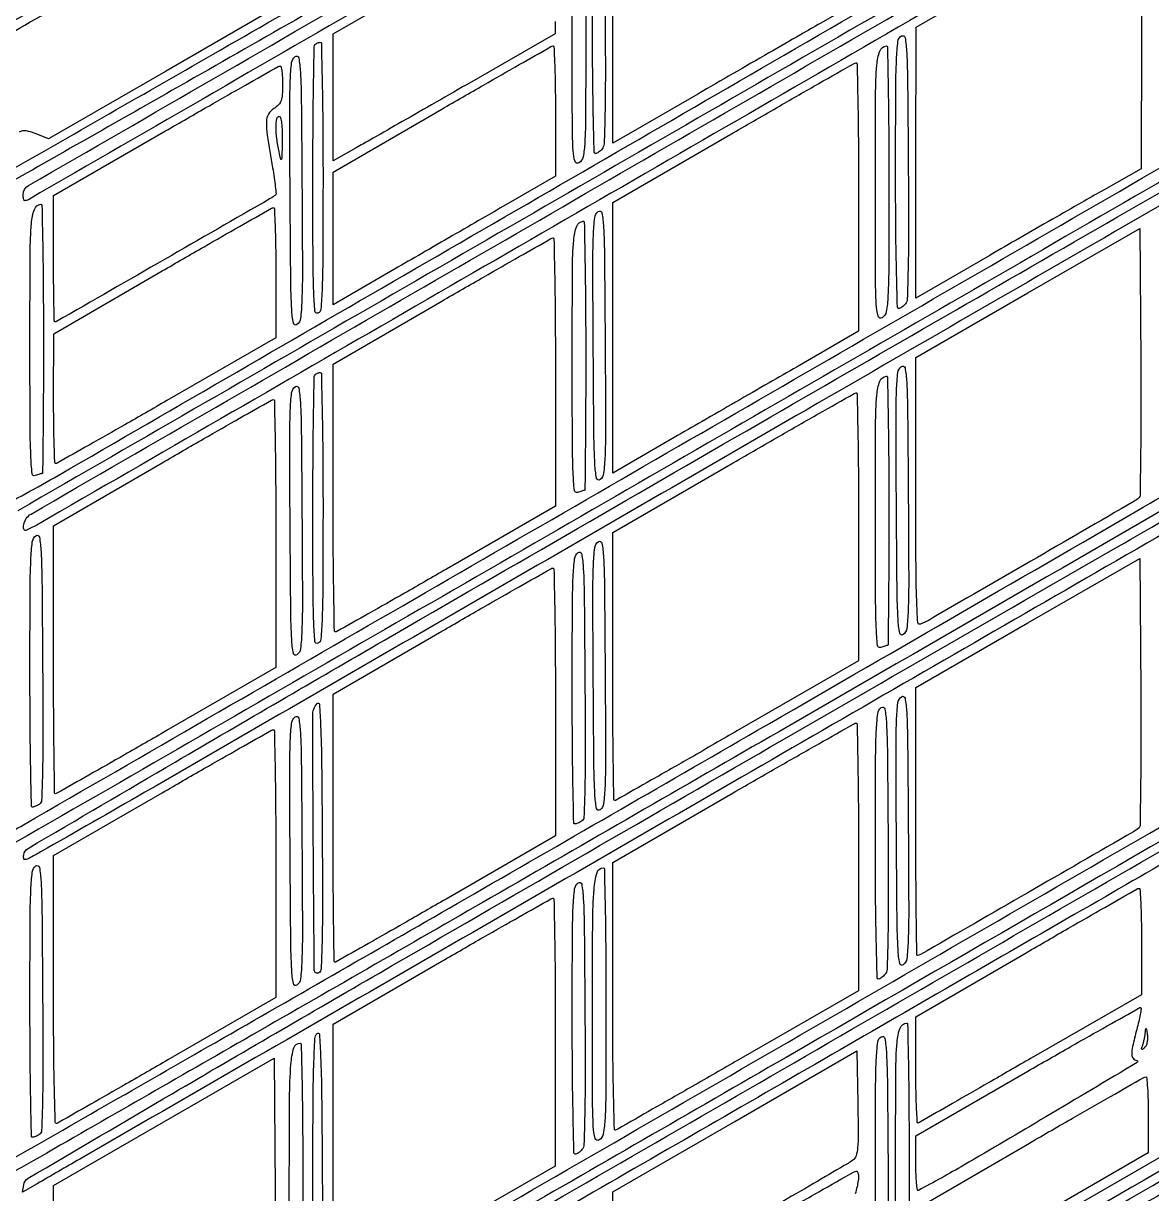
# Model space of a CAD drawing. Header units: millimetres. Extents: x -300689 to 10556, y -104928 to 107291.
# Drawn here: x -20640.57 to -20600.46, y 28104.81 to 28146.4 of the extents above; entities that cross this region are included whole.
import ezdxf

# ---------------------------------------------------------------- set-up
doc = ezdxf.new("R2010")
doc.units = ezdxf.units.MM
doc.layers.add('Слой1', color=7, linetype='Continuous')

msp = doc.modelspace()

# ---------------------------------------------------------------- linework, layer by layer
for points in [[(-20641.117, 28080.8086, 0.020593), (-20640.5576, 28081.0997, 0.00005), (-20632.7293, 28085.5928, 0.000326), (-20623.9081, 28090.6647, 0.000203), (-20613.5722, 28096.622, 0.000241), (-20594.3498, 28107.724, 0.005611), (-20588.9236, 28110.9432, 0.014645), (-20586.2123, 28112.704, 0.175448), (-20585.5005, 28113.7048, 0.040251), (-20585.409, 28114.1798, 0.024521), (-20585.3742, 28114.7505, 0.024626), (-20585.3952, 28115.3106, 0.048201), (-20585.4763, 28115.7491), (-20585.5839, 28116.1243), (-20583.9828, 28115.2094, -0.002778), (-20583.3687, 28114.854, -0.004501), (-20582.8509, 28114.5442, -0.000966), (-20582.4012, 28114.2683, -0.246265), (-20582.3782, 28114.2295, -0.282169), (-20582.4325, 28114.1294, -0.000002), (-20613.3603, 28096.2746, -0.000003), (-20644.2434, 28078.4459, -0.131641)], [(-20587.7542, 28175.7718, 0.000003), (-20607.9888, 28187.4736, 0.000096)], [(-20638.4823, 28147.8892, -0.001266), (-20641.5548, 28146.1271, -0.004672), (-20643.5088, 28145.0372, -0.001768), (-20644.9459, 28144.2597, -0.259879), (-20645.129, 28144.2627, 0.000291), (-20645.2752, 28144.3472), (-20650.6471, 28147.4477, 0.000002), (-20656.6119, 28150.8904, 0.000001), (-20663.6617, 28154.9592, -0.000248)], [(-20689.8745, 28164.198, -0.000006), (-20683.9242, 28160.766, -0.000031), (-20677.169, 28156.8691, -0.000019), (-20669.2829, 28152.3188, -0.000392), (-20659.5043, 28146.6657, -0.001527), (-20653.4663, 28143.1442, -0.000198), (-20648.9385, 28140.4824, -0.265741), (-20648.8415, 28140.3128, -0.023898), (-20648.8454, 28140.2323, -0.038107), (-20648.8571, 28140.1645, -0.044584), (-20648.8741, 28140.116, -0.294239), (-20648.8947, 28140.1028, -0.131394), (-20648.9355, 28140.1137, -0.000002), (-20655.0642, 28143.6439, -0.000172), (-20661.8146, 28147.5352, -0.000103), (-20669.8228, 28152.1575, 0.000222)], [(-20638.4022, 28200.4957, 0.000038), (-20664.8129, 28185.2223, 0.00002), (-20691.5301, 28169.7674, 0.057545)], [(-20641.6559, 28129.088, 0.015184), (-20639.3331, 28130.3393, 0.000062), (-20613.9332, 28145.0376, 0.000017), (-20587.7607, 28160.1886, 0.057807)], [(-20587.479, 28176.4944, 0.00006), (-20608.4934, 28188.6186, 0.00002), (-20629.8769, 28200.9513, 0.131525)], [(-20587.4386, 28159.8724, -0.000019), (-20614.101, 28144.4771, -0.000018), (-20640.7724, 28129.0791, -0.037469)], [(-20639.2337, 28199.1302, -0.000008), (-20646.5784, 28194.8909, -0.000025)], [(-20650.8381, 28147.1502, -0.000004), (-20645.423, 28144.0159, -0.063314)], [(-20608.3335, 28188.1395, -0.000029), (-20587.4622, 28176.0771, -0.036454)], [(-20690.9627, 28169.7627, -0.000044), (-20664.2631, 28185.1528, -0.000051), (-20637.6339, 28200.4955, -0.049234)], [(-20655.045, 28190.0048, -0.000017), (-20664.8295, 28184.3592, 0.00009)], [(-20690.1541, 28165.2161, 0.000032), (-20669.1298, 28153.0994, 0.000025), (-20647.999, 28140.9245, 0.038391), (-20647.2128, 28140.5486, 0.059118), (-20646.0825, 28140.2587, 0.03457), (-20644.6855, 28140.1693, 0.034553), (-20643.2877, 28140.2734, 0.058482), (-20642.1545, 28140.5752, 0.035846), (-20641.7213, 28140.7838, 0.00005), (-20633.8271, 28145.3087, 0.000426), (-20624.984, 28150.3889, 0.000263)], [(-20676.6236, 28162.4593, -0.000008), (-20681.9918, 28165.5767, -0.266785)], [(-20682.3988, 28165.3524, -0.000009), (-20676.9771, 28162.2371, -0.000339)], [(-20642.188, 28117.1251, 0.033948), (-20640.57, 28117.9185, 0.000061), (-20614.4214, 28133.0256, 0.000034), (-20587.9596, 28148.3204, 0.060489)], [(-20688.7136, 28129.2213, -0.00001), (-20682.8287, 28125.8246, -0.000031)], [(-20637.2989, 28154.8869, -0.000027), (-20631.9411, 28151.7557, -0.493951)], [(-20587.8835, 28147.8585, -0.0001), (-20614.1941, 28132.6656, -0.00011), (-20640.4408, 28117.5242, -0.054629), (-20642.196, 28116.7532, -0.05057)], [(-20641.0216, 28094.2317, 0.000069), (-20614.6214, 28109.4782, 0.000052), (-20588.0699, 28124.8206, 0.063882)], [(-20644.2219, 28144.2167, -0.000082), (-20637.9884, 28147.7981, -0.000048), (-20631.6914, 28151.4138, -0.11793)], [(-20614.289, 28156.0856, -0.000314), (-20627.043, 28148.7392, -0.001097), (-20635.2799, 28144.0256, -0.000398), (-20641.3867, 28140.5552, -0.049835), (-20642.193, 28140.1986, -0.02218), (-20642.7139, 28140.053, -0.030678), (-20643.1923, 28139.9725, -0.021372), (-20643.7918, 28139.9349, -0.005387), (-20644.7697, 28139.9259, -0.005102), (-20645.776, 28139.9378, -0.023623), (-20646.3563, 28139.9781, -0.034805), (-20646.8177, 28140.0649, -0.021612), (-20647.3445, 28140.2272, -0.043442), (-20648.0572, 28140.5531, -0.000339), (-20653.5506, 28143.6723, -0.001103), (-20660.357, 28147.5631, -0.000479), (-20669.3932, 28152.7665, 0.000142)], [(-20676.0263, 28121.8977, -0.00002), (-20668.1828, 28117.3687, 0.000384)], [(-20621.6604, 28146.4722), (-20621.6647, 28146.0309), (-20624.7975, 28144.2345, -0.000198), (-20626.0567, 28143.5131, -0.000234), (-20627.2494, 28142.8312, -0.000204), (-20628.2574, 28142.2561, -0.001465), (-20628.7452, 28141.9799), (-20629.5602, 28141.5216), (-20629.5581, 28143.7763), (-20629.556, 28146.0309), (-20625.7718, 28148.2077, -0.001418)], [(-20644.2507, 28070.0039, 0.000011), (-20635.0942, 28075.2642, 0.000299)], [(-20631.3566, 28147.1008), (-20635.5153, 28144.6999), (-20639.6741, 28142.299), (-20640.1188, 28142.4737, 0.021266), (-20640.3871, 28142.5661, 0.089227), (-20640.5559, 28142.585, 0.092001), (-20640.7181, 28142.5435, 0.023403)], [(-20665.0766, 28103.8631, -0.000012), (-20660.164, 28101.0288, 0.000767)], [(-20594.7247, 28132.1962, -0.000255), (-20613.6939, 28121.2406, -0.000178), (-20623.9456, 28115.3316, -0.000283), (-20632.7268, 28110.2809, -0.000056), (-20640.4705, 28105.8341, -0.013951), (-20641.1712, 28105.4574, -0.064606)], [(-20673.2789, 28108.5944, -0.000011), (-20669.5372, 28106.4362, -0.000016)], [(-20594.6106, 28120.5358, -0.000255), (-20613.4524, 28109.6539, -0.000054), (-20623.6143, 28103.7934, -0.000086), (-20632.3126, 28098.7802, -0.000017), (-20639.9855, 28094.3601, -0.004304)], [(-20641.6396, 28105.6552, 0.000071), (-20633.7544, 28110.1751, 0.000467), (-20624.8752, 28115.2774, 0.000291), (-20614.4704, 28121.2775, 0.00027), (-20600.7547, 28129.2073, 0.00131), (-20592.9872, 28133.731, 0.0005)], [(-20648.6555, 28105.6472, -0.000043), (-20654.7341, 28109.144, -0.00027)], [(-20592.4933, 28110.083, -0.001307), (-20600.2981, 28105.5401, -0.000271), (-20614.0512, 28097.5929, -0.000408)], [(-20648.6639, 28093.9203, -0.000041), (-20654.727, 28097.4091, -0.000269)], [(-20608.1015, 28101.5219), (-20601.0992, 28105.5631), (-20596.5064, 28108.2138, 0.000576)], [(-20613.6907, 28104.0779, -0.001264), (-20612.2885, 28104.8775, -0.000141), (-20611.035, 28105.5878, -0.116729), (-20610.9674, 28105.6074, -0.228382), (-20610.9331, 28105.5929, -0.081281), (-20610.904, 28105.5466, -0.060307), (-20610.8842, 28105.4772, -0.039445), (-20610.8776, 28105.3941, -0.045455), (-20610.8887, 28105.2721, -0.008865), (-20610.9325, 28105.0554, -0.009348), (-20610.993, 28104.8039, -0.008532)]]:
    msp.add_lwpolyline(points, format="xyb")
for points in [[(-20587.5428, 28170.7018, -0.057339), (-20587.7977, 28170.5127, -0.000003), (-20614.0584, 28155.3474, -0.000001), (-20640.394, 28140.1392, -0.131676), (-20640.5297, 28140.1028, -0.308124), (-20640.5485, 28140.1156, -0.038086), (-20640.5639, 28140.1655, -0.034381), (-20640.5746, 28140.2344, -0.021374), (-20640.5781, 28140.3162, -0.267867), (-20640.3928, 28140.6371, -0.000021), (-20614.0238, 28155.8705, -0.000019), (-20587.6365, 28171.1116, -0.499387), (-20587.4231, 28171.0208, -0.094572), (-20587.4191, 28170.9454, -0.056028), (-20587.4412, 28170.8578, -0.053318), (-20587.4843, 28170.772, -0.061522)], [(-20587.5428, 28158.9682, -0.054869), (-20587.7752, 28158.7975, -0.000003), (-20613.9682, 28143.6666, -0.000004), (-20640.1, 28128.5715, -0.03642), (-20640.4893, 28128.3829, -0.260716), (-20640.5271, 28128.3879, -0.15312), (-20640.5545, 28128.4259, -0.081653), (-20640.5658, 28128.497, -0.038429), (-20640.5582, 28128.5901, -0.225813), (-20640.3001, 28128.9653, -0.000027), (-20613.9946, 28144.1651, -0.000022), (-20587.6479, 28159.3853, -0.501297), (-20587.4231, 28159.2888, -0.092231), (-20587.4191, 28159.2119, -0.056439), (-20587.4412, 28159.1235, -0.05404), (-20587.4843, 28159.0377, -0.06364)], [(-20610.8776, 28149.5139), (-20610.8776, 28147.1886), (-20612.2249, 28146.4135, 0.000158), (-20612.9396, 28146.002, 0.000043), (-20614.0647, 28145.3537, 0.000044), (-20615.3396, 28144.6187, 0.000046), (-20616.5961, 28143.894), (-20619.6201, 28142.1496), (-20619.6154, 28144.5094), (-20619.6108, 28146.8692), (-20615.2741, 28149.354, -0.000275), (-20613.6092, 28150.3067, -0.000454), (-20612.2026, 28151.1089, -0.000017), (-20610.9304, 28151.8328, -0.127783), (-20610.9075, 28151.839, -0.412871), (-20610.8953, 28151.827, -0.000163), (-20610.8864, 28151.1561, -0.002013), (-20610.8798, 28150.4056, -0.001206)], [(-20619.9926, 28141.9431, -0.034522), (-20620.0524, 28141.8804, -0.035854), (-20620.1194, 28141.8275, -0.038353), (-20620.1838, 28141.7906, -0.111293), (-20620.2335, 28141.7794, -0.407218), (-20620.277, 28141.8219, -0.000495), (-20620.308, 28143.1724, -0.003474), (-20620.3312, 28144.7131, -0.002016), (-20620.3386, 28146.5639, -0.000881), (-20620.3335, 28149.4749, -0.009802), (-20620.3067, 28150.636, -0.018129), (-20620.2561, 28151.2751, -0.240809), (-20620.1291, 28151.4656, -0.520665), (-20620.0022, 28151.4044, -0.027221), (-20619.9455, 28150.8739, -0.010592), (-20619.9123, 28149.7986, -0.000777), (-20619.8882, 28146.8448, -0.001557), (-20619.8803, 28144.6083, -0.005424), (-20619.8955, 28143.1638, -0.003038), (-20619.9239, 28142.1239, -0.166324)], [(-20600.8211, 28146.0608), (-20600.8245, 28141.2405), (-20602.2283, 28140.4468, 0.001162), (-20602.9431, 28140.0406, 0.00039), (-20603.9849, 28139.4441, 0.000388), (-20605.1367, 28138.7822, 0.000444), (-20606.2369, 28138.1476), (-20608.8417, 28136.642), (-20608.8379, 28141.4562), (-20608.834, 28146.2704), (-20604.8558, 28148.5676, -0.000161), (-20603.3283, 28149.449, -0.000266), (-20602.0374, 28150.1924, -0.000011), (-20600.8709, 28150.8633, -0.063911), (-20600.8477, 28150.873, -0.492881), (-20600.8354, 28150.8637, -0.00004), (-20600.8276, 28149.4628, -0.000973), (-20600.822, 28147.9087, -0.000582)], [(-20620.5782, 28145.94, -0.000853), (-20620.5829, 28143.1517, -0.012466), (-20620.6108, 28142.1686, -0.033739), (-20620.6725, 28141.66, -0.209062), (-20620.8177, 28141.4479, -0.490762), (-20620.9587, 28141.5001, -0.061864), (-20621.0266, 28141.8722, -0.013555), (-20621.0532, 28142.7612, -0.000692), (-20621.0572, 28145.6467, -0.001653), (-20621.0479, 28148.4647, -0.01897), (-20620.9985, 28149.5724, -0.054105), (-20620.8927, 28150.1209, -0.329201), (-20620.674, 28150.2824, -0.407209), (-20620.6348, 28150.2441, -0.000479), (-20620.6063, 28149.0068, -0.003447), (-20620.585, 28147.6051, -0.002067)], [(-20587.4832, 28147.2817, -0.065364), (-20587.6141, 28147.1813, -0.000001), (-20612.7375, 28132.663, -0.000029), (-20636.255, 28119.0745, -0.002283), (-20639.96, 28116.9566, -0.003841), (-20640.3735, 28116.7269, -0.082709), (-20640.5048, 28116.6812, -0.417636), (-20640.5586, 28116.7198, -0.078356), (-20640.5588, 28116.8543, -0.224815), (-20640.4036, 28117.0822, -0.000246), (-20635.1775, 28120.1485, -0.0014), (-20627.7376, 28124.4808, -0.000258), (-20613.9914, 28132.4243, -0.000315), (-20601.6661, 28139.5279, -0.001101), (-20593.6987, 28144.0898, -0.000085), (-20587.527, 28147.6042, -0.501293), (-20587.4234, 28147.5589, -0.059959), (-20587.4151, 28147.484, -0.05073), (-20587.424, 28147.4048, -0.053032), (-20587.4476, 28147.3333, -0.090503)], [(-20629.9194, 28140.9539, -0.001046), (-20629.9251, 28138.2556, -0.008216), (-20629.9509, 28137.0019, -0.009307), (-20629.9928, 28136.2503, -0.290294), (-20630.0991, 28136.1074, -0.499448), (-20630.2058, 28136.1743, -0.01154), (-20630.2481, 28136.8631, -0.00859), (-20630.2734, 28138.0678, -0.000965), (-20630.2787, 28140.8051, -0.001568), (-20630.273, 28142.6384, -0.00255), (-20630.2553, 28144.1951, -0.00037), (-20630.2315, 28145.5748, -0.19425), (-20630.1989, 28145.6517, -0.053359), (-20630.161, 28145.6822, -0.038504), (-20630.1132, 28145.7081, -0.03911), (-20630.0633, 28145.7257, -0.065559), (-20630.0192, 28145.7315, -0.407609), (-20629.9784, 28145.6916, -0.000429), (-20629.9488, 28144.3281, -0.003264), (-20629.9266, 28142.7859, -0.001957)], [(-20621.656, 28143.2914), (-20621.656, 28140.971), (-20623.4225, 28139.9516, 0.000071), (-20624.2548, 28139.4712, 0.000035), (-20625.3121, 28138.8606, 0.000035), (-20626.4089, 28138.2269, 0.000051), (-20627.3745, 28137.6688), (-20629.5602, 28136.4054), (-20629.5586, 28138.7631), (-20629.5571, 28141.1207), (-20625.6964, 28143.3566, -0.00077), (-20624.2098, 28144.2145, -0.001248), (-20622.9434, 28144.9385, -0.000155), (-20621.8133, 28145.5804, -0.102709), (-20621.7458, 28145.6021, -0.432496), (-20621.7093, 28145.5708, -0.001493), (-20621.6824, 28144.9273, -0.006084), (-20621.6625, 28144.1805, -0.003628)], [(-20609.7998, 28140.8502, -0.000762), (-20609.8044, 28137.7821, -0.011421), (-20609.8321, 28136.7122, -0.029985), (-20609.8927, 28136.1577, -0.214166), (-20610.0393, 28135.939, -0.506648), (-20610.1826, 28135.9962, -0.0506), (-20610.2483, 28136.4248, -0.012132), (-20610.2748, 28137.4159, -0.00062), (-20610.2788, 28140.6307, -0.001082), (-20610.2718, 28143.8621, -0.018452), (-20610.228, 28144.9234, -0.067774), (-20610.1199, 28145.4223, -0.286772), (-20609.8896, 28145.6023, -0.439204), (-20609.8528, 28145.5699, -0.000354), (-20609.8261, 28144.2103, -0.002957), (-20609.8062, 28142.6753, -0.001768)], [(-20609.2142, 28136.4341, -0.034522), (-20609.274, 28136.3715, -0.035854), (-20609.341, 28136.3185, -0.038353), (-20609.4054, 28136.2817, -0.111293), (-20609.4551, 28136.2705, -0.407218), (-20609.4986, 28136.3129, -0.000495), (-20609.5296, 28137.6634, -0.003474), (-20609.5528, 28139.2041, -0.002016), (-20609.5602, 28141.0549, -0.000881), (-20609.5551, 28143.966, -0.009802), (-20609.5283, 28145.1271, -0.018129), (-20609.4777, 28145.7661, -0.240809), (-20609.3507, 28145.9567, -0.520665), (-20609.2238, 28145.8955, -0.027221), (-20609.1671, 28145.3649, -0.010592), (-20609.1339, 28144.2897, -0.000777), (-20609.1098, 28141.3359, -0.001557), (-20609.1019, 28139.0993, -0.005424), (-20609.1171, 28137.6549, -0.003038), (-20609.1455, 28136.6149, -0.166324)], [(-20630.846, 28135.6964, -0.553628), (-20630.9724, 28135.7467, -0.032141), (-20631.0314, 28136.2485, -0.010749), (-20631.0644, 28137.3113, -0.000745), (-20631.0887, 28140.3072, -0.000877), (-20631.1029, 28143.2215, -0.009901), (-20631.0836, 28144.3767, -0.019536), (-20631.0357, 28145.0098, -0.208796), (-20630.9091, 28145.2277, -0.553628), (-20630.7826, 28145.1774, -0.032141), (-20630.7237, 28144.6756, -0.010749), (-20630.6906, 28143.6128, -0.000745), (-20630.6663, 28140.617, -0.000877), (-20630.6522, 28137.7027, -0.009901), (-20630.6714, 28136.5475, -0.019536), (-20630.7194, 28135.9143, -0.208796)], [(-20631.3566, 28144.2373, -0.014789), (-20631.3676, 28143.8654, -0.071881), (-20631.4099, 28143.6593, -0.107173), (-20631.5003, 28143.5151, -0.054432), (-20631.6664, 28143.3783, 0.119785), (-20631.8588, 28143.1728, 0.123689), (-20631.9324, 28142.9043, 0.043826), (-20631.9015, 28142.4357, 0.003931), (-20631.712, 28141.2718, -0.00569), (-20631.6549, 28140.9136, -0.009018), (-20631.6151, 28140.6055, -0.003626), (-20631.588, 28140.3439, -0.25691), (-20631.6048, 28140.3051, -0.03469), (-20631.7927, 28140.1789, -0.000047), (-20635.5584, 28138.0125, -0.000013), (-20639.3923, 28135.8074, -0.131223), (-20639.4523, 28135.7914, -0.407565), (-20639.4719, 28135.8106, -0.000449), (-20639.4859, 28136.451, -0.003338), (-20639.4962, 28137.1759, -0.002001), (-20639.4994, 28138.0369), (-20639.4985, 28140.2824), (-20635.5173, 28142.5837, -0.000843), (-20633.9845, 28143.4663, -0.00137), (-20632.6793, 28144.2102, -0.000164), (-20631.5138, 28144.8697, -0.117786), (-20631.4464, 28144.8891, -0.368332), (-20631.4109, 28144.8616, -0.016962), (-20631.3829, 28144.6993, -0.021373), (-20631.363, 28144.4885, -0.012865)], [(-20610.8776, 28140.2367), (-20610.8776, 28135.4605), (-20613.0632, 28134.2024, 0.000149), (-20614.0582, 28133.6294, 0.000087), (-20615.2488, 28132.9428, 0.000087), (-20616.4395, 28132.2557, 0.000148), (-20617.4345, 28131.6809), (-20619.6201, 28130.4174), (-20619.6174, 28135.2301), (-20619.6147, 28140.0429), (-20615.336, 28142.5182, -0.000692), (-20613.6891, 28143.4679, -0.001125), (-20612.2877, 28144.2692, -0.000126), (-20611.0351, 28144.9813, -0.102452), (-20610.9674, 28145.0032, -0.440245), (-20610.9306, 28144.9709, -0.000352), (-20610.904, 28143.6071, -0.002948), (-20610.8841, 28142.0675, -0.001762)], [(-20631.3703, 28142.2285, -0.001561), (-20631.3805, 28141.6927, -0.065121), (-20631.398, 28141.5789, -0.767097), (-20631.4243, 28141.5794, -0.009498), (-20631.4832, 28141.8393, -0.020261), (-20631.5609, 28142.3106, -0.03211), (-20631.5849, 28142.719, -0.034537), (-20631.5623, 28143.0224, -0.372765), (-20631.4763, 28143.0968, -0.355647), (-20631.4275, 28143.057, -0.020639), (-20631.394, 28142.8532, -0.02269), (-20631.3729, 28142.5765, -0.011646)], [(-20639.8595, 28135.1926, -0.00098), (-20639.8631, 28133.3557, -0.001634), (-20639.8742, 28131.8094, -0.000108), (-20639.889, 28130.4226, -0.411029), (-20639.9096, 28130.4022, 0.065182), (-20639.9393, 28130.3983, 0.008575), (-20640.0006, 28130.3809, 0.009838), (-20640.0729, 28130.3574, 0.008099), (-20640.1491, 28130.3295, -0.494856), (-20640.2629, 28130.3997, -0.014751), (-20640.3079, 28131.0446, -0.009135), (-20640.3335, 28132.2172, -0.000892), (-20640.3386, 28135.0501, -0.001096), (-20640.3316, 28138.2487, -0.018629), (-20640.2877, 28139.3004, -0.068582), (-20640.1794, 28139.7945, -0.285696), (-20639.9493, 28139.9736, -0.439243), (-20639.9126, 28139.9411, -0.00035), (-20639.8859, 28138.5731, -0.002939), (-20639.866, 28137.0289, -0.001757)], [(-20631.5961, 28137.5468), (-20631.5961, 28135.2304), (-20635.473, 28132.996, -0.000785), (-20636.9648, 28132.1393, -0.001282), (-20638.2331, 28131.4179, -0.000133), (-20639.3684, 28130.7764, -0.129225), (-20639.4251, 28130.7615, -0.403983), (-20639.4556, 28130.791, -0.001042), (-20639.477, 28131.4387, -0.005094), (-20639.4924, 28132.1829, -0.003056), (-20639.4963, 28133.0669), (-20639.4923, 28135.3723), (-20635.634, 28137.608, -0.000767), (-20634.1483, 28138.4658, -0.001245), (-20632.8827, 28139.1898, -0.000154), (-20631.7534, 28139.8317, -0.102316), (-20631.6859, 28139.8535, -0.43301), (-20631.6494, 28139.8222, -0.001499), (-20631.6225, 28139.1799, -0.006096), (-20631.6025, 28138.4344, -0.003635)], [(-20620.5782, 28134.5938, -0.00098), (-20620.5818, 28132.7569, -0.001634), (-20620.5929, 28131.2106, -0.000108), (-20620.6077, 28129.8238, -0.411029), (-20620.6282, 28129.8034, 0.065182), (-20620.658, 28129.7995, 0.008575), (-20620.7193, 28129.7821, 0.009838), (-20620.7916, 28129.7586, 0.008099), (-20620.8678, 28129.7307, -0.494856), (-20620.9816, 28129.8009, -0.014751), (-20621.0265, 28130.4458, -0.009135), (-20621.0521, 28131.6184, -0.000892), (-20621.0572, 28134.4513, -0.001096), (-20621.0502, 28137.6499, -0.018629), (-20621.0064, 28138.7016, -0.068582), (-20620.898, 28139.1957, -0.285696), (-20620.668, 28139.3748, -0.439243), (-20620.6312, 28139.3423, -0.00035), (-20620.6045, 28137.9743, -0.002939), (-20620.5846, 28136.4301, -0.001757)], [(-20620.0676, 28130.1875, -0.553628), (-20620.194, 28130.2377, -0.032141), (-20620.253, 28130.7396, -0.010749), (-20620.286, 28131.8024, -0.000745), (-20620.3103, 28134.7982, -0.000877), (-20620.3245, 28137.7125, -0.009901), (-20620.3052, 28138.8677, -0.019536), (-20620.2573, 28139.5008, -0.208796), (-20620.1307, 28139.7188, -0.553628), (-20620.0042, 28139.6685, -0.032141), (-20619.9453, 28139.1666, -0.010749), (-20619.9122, 28138.1038, -0.000745), (-20619.8879, 28135.108, -0.000877), (-20619.8738, 28132.1937, -0.009901), (-20619.893, 28131.0385, -0.019536), (-20619.941, 28130.4054, -0.208796)], [(-20600.9062, 28129.5497, -0.06185), (-20601.0861, 28129.4133, -0.000088), (-20604.7502, 28127.2913, -0.000137), (-20608.3671, 28125.1988, -0.039472), (-20608.68, 28125.0495, -0.50675), (-20608.7731, 28125.1094, -0.006814), (-20608.8107, 28125.9011, -0.007464), (-20608.8349, 28127.1816, -0.001112), (-20608.8393, 28129.7607), (-20608.837, 28134.5339), (-20604.8573, 28136.825), (-20600.8776, 28139.116), (-20600.8463, 28134.3773, -0.001813), (-20600.8409, 28132.5541, -0.00294), (-20600.851, 28131.0045, -0.000483), (-20600.8693, 28129.6355, -0.198617)], [(-20621.656, 28134.0142), (-20621.656, 28129.2429), (-20625.5293, 28127.0082, -0.000824), (-20627.02, 28126.1514, -0.001343), (-20628.288, 28125.43, -0.000146), (-20629.4221, 28124.7891, -0.129224), (-20629.4814, 28124.7735, -0.409117), (-20629.5137, 28124.8052, -0.00027), (-20629.5368, 28126.1719, -0.002586), (-20629.5539, 28127.7086, -0.001551), (-20629.5592, 28129.534), (-20629.5583, 28134.2944), (-20625.697, 28136.5319, -0.0008), (-20624.2101, 28137.3903, -0.001297), (-20622.9435, 28138.1145, -0.000161), (-20621.8132, 28138.7564, -0.107273), (-20621.7458, 28138.7774, -0.434403), (-20621.709, 28138.7445, -0.000352), (-20621.6824, 28137.3815, -0.00295), (-20621.6625, 28135.8432, -0.001764)], [(-20587.4832, 28135.5479, -0.057816), (-20587.5664, 28135.4838, -0.000846), (-20588.0999, 28135.1648, -0.002305), (-20588.7218, 28134.7982, -0.001518), (-20589.4406, 28134.3819, 0.00035), (-20591.981, 28132.9183, 0.000002), (-20615.042, 28119.6107, 0.000001), (-20638.561, 28106.0385, 0.000602), (-20640.0797, 28105.1596), (-20640.5994, 28104.8581), (-20640.5588, 28105.1221, -0.225443), (-20640.3995, 28105.357, -0.000272), (-20635.2813, 28108.3612, -0.00144), (-20627.9143, 28112.6517, -0.000251), (-20613.9914, 28120.6972, -0.000305), (-20601.4395, 28127.9319, -0.001146), (-20593.5499, 28132.4488, -0.000098), (-20587.5312, 28135.8748, -0.503104), (-20587.4234, 28135.8273, -0.058171), (-20587.4151, 28135.7507, -0.050615), (-20587.424, 28135.6705, -0.053301), (-20587.4475, 28135.5988, -0.094025)], [(-20629.9194, 28129.2174, -0.001046), (-20629.9251, 28126.5191, -0.008216), (-20629.9509, 28125.2655, -0.009307), (-20629.9928, 28124.5138, -0.290294), (-20630.0991, 28124.3709, -0.499448), (-20630.2058, 28124.4378, -0.01154), (-20630.2481, 28125.1266, -0.00859), (-20630.2734, 28126.3313, -0.000965), (-20630.2787, 28129.0687, -0.001568), (-20630.273, 28130.9019, -0.00255), (-20630.2553, 28132.4586, -0.00037), (-20630.2315, 28133.8384, -0.19425), (-20630.1989, 28133.9152, -0.053359), (-20630.161, 28133.9458, -0.038504), (-20630.1132, 28133.9716, -0.03911), (-20630.0633, 28133.9892, -0.065559), (-20630.0192, 28133.995, -0.407609), (-20629.9784, 28133.9551, -0.000429), (-20629.9488, 28132.5916, -0.003264), (-20629.9266, 28131.0494, -0.001957)], [(-20609.2892, 28124.6785, -0.553628), (-20609.4156, 28124.7288, -0.032141), (-20609.4746, 28125.2306, -0.010749), (-20609.5076, 28126.2934, -0.000745), (-20609.5319, 28129.2893, -0.000877), (-20609.5461, 28132.2035, -0.009901), (-20609.5268, 28133.3587, -0.019536), (-20609.4789, 28133.9919, -0.208796), (-20609.3523, 28134.2098, -0.553628), (-20609.2258, 28134.1595, -0.032141), (-20609.1669, 28133.6577, -0.010749), (-20609.1338, 28132.5949, -0.000745), (-20609.1095, 28129.599, -0.000877), (-20609.0954, 28126.6847, -0.009901), (-20609.1146, 28125.5296, -0.019536), (-20609.1626, 28124.8964, -0.208796)], [(-20609.7998, 28129.0849, -0.00098), (-20609.8034, 28127.248, -0.001634), (-20609.8145, 28125.7016, -0.000108), (-20609.8293, 28124.3148, -0.411029), (-20609.8498, 28124.2945, 0.065182), (-20609.8796, 28124.2906, 0.008575), (-20609.9409, 28124.2731, 0.009838), (-20610.0132, 28124.2496, 0.008099), (-20610.0894, 28124.2218, -0.494856), (-20610.2032, 28124.292, -0.014751), (-20610.2481, 28124.9369, -0.009135), (-20610.2737, 28126.1095, -0.000892), (-20610.2788, 28128.9423, -0.001096), (-20610.2718, 28132.1409, -0.018629), (-20610.228, 28133.1926, -0.068582), (-20610.1196, 28133.6867, -0.285696), (-20609.8896, 28133.8658, -0.439243), (-20609.8528, 28133.8334, -0.00035), (-20609.8261, 28132.4653, -0.002939), (-20609.8062, 28130.9211, -0.001757)], [(-20630.846, 28123.9599, -0.553628), (-20630.9724, 28124.0102, -0.032141), (-20631.0314, 28124.5121, -0.010749), (-20631.0644, 28125.5749, -0.000745), (-20631.0887, 28128.5707, -0.000877), (-20631.1029, 28131.485, -0.009901), (-20631.0836, 28132.6402, -0.019536), (-20631.0357, 28133.2733, -0.208796), (-20630.9091, 28133.4912, -0.553628), (-20630.7826, 28133.441, -0.032141), (-20630.7237, 28132.9391, -0.010749), (-20630.6906, 28131.8763, -0.000745), (-20630.6663, 28128.8805, -0.000877), (-20630.6522, 28125.9662, -0.009901), (-20630.6714, 28124.811, -0.019536), (-20630.7194, 28124.1779, -0.208796)], [(-20610.8776, 28128.5145), (-20610.8776, 28123.7526), (-20615.177, 28121.269, -0.000678), (-20616.8306, 28120.3168, -0.001109), (-20618.2346, 28119.515, -0.000099), (-20619.494, 28118.7998, -0.12979), (-20619.5483, 28118.7855, -0.409599), (-20619.5777, 28118.8145, -0.000224), (-20619.5987, 28120.1839, -0.002358), (-20619.6143, 28121.7206, -0.001414), (-20619.6191, 28123.546), (-20619.6181, 28128.3064), (-20615.3377, 28130.7846, -0.000739), (-20613.6901, 28131.7352, -0.001203), (-20612.2882, 28132.5368, -0.000135), (-20611.035, 28133.249, -0.110514), (-20610.9674, 28133.2696, -0.430689), (-20610.9306, 28133.2362, -0.000353), (-20610.904, 28131.8756, -0.002954), (-20610.8841, 28130.34, -0.001768)], [(-20631.5961, 28128.2717), (-20631.5961, 28123.5065), (-20635.4812, 28121.2658, -0.000699), (-20636.9755, 28120.4067, -0.001143), (-20638.2447, 28119.6832, -0.000106), (-20639.3826, 28119.0384, -0.129559), (-20639.4332, 28119.025, -0.409871), (-20639.4607, 28119.0521, -0.000195), (-20639.4806, 28120.4241, -0.002199), (-20639.4954, 28121.9615, -0.001318), (-20639.5002, 28123.7878), (-20639.5002, 28128.5505), (-20635.638, 28130.7884, -0.000847), (-20634.1508, 28131.6467, -0.001375), (-20632.8839, 28132.3704, -0.00017), (-20631.7533, 28133.0117, -0.114519), (-20631.6859, 28133.0316, -0.425746), (-20631.6491, 28132.9976, -0.000351), (-20631.6225, 28131.6356, -0.002951), (-20631.6025, 28130.0986, -0.001766)], [(-20640.0078, 28118.6456, -0.023102), (-20640.0723, 28118.6087, -0.021952), (-20640.1409, 28118.5773, -0.022515), (-20640.204, 28118.5549, -0.068852), (-20640.2487, 28118.5478, -0.414236), (-20640.2855, 28118.5831, -0.000353), (-20640.3122, 28119.941, -0.002958), (-20640.3321, 28121.473, -0.001773), (-20640.3386, 28123.2932, -0.000908), (-20640.3333, 28126.1697, -0.009777), (-20640.3063, 28127.3341, -0.01846), (-20640.2549, 28127.9778, -0.208636), (-20640.129, 28128.1938, -0.555639), (-20640.0033, 28128.1432, -0.030476), (-20639.9452, 28127.6296, -0.010564), (-20639.9122, 28126.5524, -0.000747), (-20639.8881, 28123.5443, -0.001297), (-20639.8785, 28121.0908, -0.006444), (-20639.8944, 28119.7121, -0.004329), (-20639.9249, 28118.7892, -0.245622)], [(-20620.0676, 28118.451, -0.553628), (-20620.194, 28118.5013, -0.032141), (-20620.253, 28119.0031, -0.010749), (-20620.286, 28120.0659, -0.000745), (-20620.3103, 28123.0617, -0.000877), (-20620.3245, 28125.976, -0.009901), (-20620.3052, 28127.1312, -0.019536), (-20620.2573, 28127.7644, -0.208796), (-20620.1307, 28127.9823, -0.553628), (-20620.0042, 28127.932, -0.032141), (-20619.9453, 28127.4302, -0.010749), (-20619.9122, 28126.3674, -0.000745), (-20619.8879, 28123.3715, -0.000877), (-20619.8738, 28120.4572, -0.009901), (-20619.893, 28119.302, -0.019536), (-20619.941, 28118.6689, -0.208796)], [(-20620.7265, 28118.0468, -0.023102), (-20620.7909, 28118.0099, -0.021952), (-20620.8596, 28117.9785, -0.022515), (-20620.9227, 28117.9561, -0.068852), (-20620.9674, 28117.949, -0.414236), (-20621.0042, 28117.9843, -0.000353), (-20621.0308, 28119.3422, -0.002958), (-20621.0507, 28120.8742, -0.001773), (-20621.0572, 28122.6944, -0.000908), (-20621.052, 28125.5709, -0.009777), (-20621.025, 28126.7353, -0.01846), (-20620.9736, 28127.379, -0.208636), (-20620.8476, 28127.595, -0.555639), (-20620.722, 28127.5444, -0.030476), (-20620.6639, 28127.0308, -0.010564), (-20620.6308, 28125.9536, -0.000747), (-20620.6067, 28122.9455, -0.001297), (-20620.5971, 28120.492, -0.006444), (-20620.613, 28119.1133, -0.004329), (-20620.6436, 28118.1904, -0.245622)], [(-20600.9062, 28117.8172, -0.056516), (-20601.1005, 28117.6737, -0.000088), (-20604.8623, 28115.5043, -0.00004), (-20608.6794, 28113.3042, -0.131444), (-20608.7829, 28113.2765, -0.410484), (-20608.8071, 28113.3003, -0.00015), (-20608.8242, 28114.6749, -0.001928), (-20608.8369, 28116.2116, -0.001156), (-20608.8408, 28118.037), (-20608.8399, 28122.7975), (-20604.8588, 28125.0933), (-20600.8776, 28127.3892), (-20600.8463, 28122.6456, -0.001811), (-20600.8409, 28120.8209, -0.002941), (-20600.851, 28119.2706, -0.000472), (-20600.8693, 28117.9004, -0.204635)], [(-20621.656, 28122.288), (-20621.656, 28117.5271), (-20625.5432, 28115.2821, -0.000677), (-20627.0382, 28114.4213, -0.001108), (-20628.3076, 28113.6965, -0.000099), (-20629.4462, 28113.05, -0.129775), (-20629.4953, 28113.037, -0.410015), (-20629.5219, 28113.0633, -0.000183), (-20629.5411, 28114.436, -0.00213), (-20629.5555, 28115.9734, -0.001277), (-20629.5602, 28117.7996), (-20629.5602, 28122.5623), (-20625.6979, 28124.7995, -0.000834), (-20624.2107, 28125.6577, -0.001353), (-20622.9438, 28126.3814, -0.000167), (-20621.8132, 28127.0226, -0.112465), (-20621.7458, 28127.0429, -0.428148), (-20621.709, 28127.0092, -0.000352), (-20621.6824, 28125.6486, -0.002954), (-20621.6625, 28124.1132, -0.001768)], [(-20587.4832, 28123.8222, -0.047463), (-20587.5721, 28123.7589, -0.000004), (-20594.5905, 28119.7021, -0.000142), (-20602.345, 28115.2229, -0.000086), (-20611.5363, 28109.9194, 0.000003), (-20620.8985, 28104.5193, 0.000004), (-20629.2024, 28099.7294, 0.000002), (-20636.2324, 28095.6743, 0.000061), (-20638.0415, 28094.6304, -0.002232), (-20639.4142, 28093.8463, -0.01552), (-20640.0989, 28093.4868, -0.034419), (-20640.472, 28093.3362, -0.558334), (-20640.5565, 28093.4079, -0.227738), (-20640.2902, 28093.7979, -0.000029), (-20613.9934, 28108.9881, -0.000024), (-20587.6558, 28124.1981, -0.506907), (-20587.4234, 28124.0958, -0.056101), (-20587.4151, 28124.0181, -0.05234), (-20587.424, 28123.9387, -0.056166), (-20587.4475, 28123.8693, -0.10464)], [(-20609.2892, 28112.942, -0.553628), (-20609.4156, 28112.9923, -0.032141), (-20609.4746, 28113.4941, -0.010749), (-20609.5076, 28114.5569, -0.000745), (-20609.5319, 28117.5528, -0.000877), (-20609.5461, 28120.4671, -0.009901), (-20609.5268, 28121.6223, -0.019536), (-20609.4789, 28122.2554, -0.208796), (-20609.3523, 28122.4733, -0.553628), (-20609.2258, 28122.423, -0.032141), (-20609.1669, 28121.9212, -0.010749), (-20609.1338, 28120.8584, -0.000745), (-20609.1095, 28117.8626, -0.000877), (-20609.0954, 28114.9483, -0.009901), (-20609.1146, 28113.7931, -0.019536), (-20609.1626, 28113.1599, -0.208796)], [(-20630.0678, 28112.6601, -0.584267), (-20630.2286, 28112.7487, -0.000726), (-20630.265, 28117.2954, -0.000952), (-20630.2859, 28121.8003, -0.175599), (-20630.1304, 28122.2331, -0.675624), (-20630.0462, 28122.2061, -0.008273), (-20630.0029, 28121.4295, -0.007058), (-20629.9702, 28120.1294, -0.001126), (-20629.948, 28117.5844, -0.001287), (-20629.9384, 28115.1156, -0.006413), (-20629.9543, 28113.7298, -0.004268), (-20629.9848, 28112.802, -0.248874)], [(-20609.9328, 28112.6019, -0.034522), (-20609.9925, 28112.5392, -0.035854), (-20610.0596, 28112.4863, -0.038353), (-20610.124, 28112.4494, -0.111293), (-20610.1737, 28112.4382, -0.407159), (-20610.2172, 28112.4807, -0.000503), (-20610.2482, 28113.8206, -0.003501), (-20610.2713, 28115.3494, -0.002033), (-20610.2788, 28117.1855, -0.000908), (-20610.2736, 28120.0619, -0.009777), (-20610.2466, 28121.2263, -0.01846), (-20610.1952, 28121.87, -0.208635), (-20610.0692, 28122.086, -0.554286), (-20609.9438, 28122.0358, -0.031326), (-20609.8855, 28121.5312, -0.010717), (-20609.8524, 28120.469, -0.000758), (-20609.8283, 28117.5024, -0.001558), (-20609.8205, 28115.2665, -0.005425), (-20609.8356, 28113.8223, -0.003039), (-20609.8641, 28112.7827, -0.166321)], [(-20630.846, 28112.2235, -0.553628), (-20630.9724, 28112.2737, -0.032141), (-20631.0314, 28112.7756, -0.010749), (-20631.0644, 28113.8384, -0.000745), (-20631.0887, 28116.8342, -0.000877), (-20631.1029, 28119.7485, -0.009901), (-20631.0836, 28120.9037, -0.019536), (-20631.0357, 28121.5368, -0.208796), (-20630.9091, 28121.7548, -0.553628), (-20630.7826, 28121.7045, -0.032141), (-20630.7237, 28121.2026, -0.010749), (-20630.6906, 28120.1398, -0.000745), (-20630.6663, 28117.144, -0.000877), (-20630.6522, 28114.2297, -0.009901), (-20630.6714, 28113.0745, -0.019536), (-20630.7194, 28112.4414, -0.208796)], [(-20610.8799, 28116.7795), (-20610.8823, 28112.0191), (-20615.1481, 28109.564, -0.00032), (-20616.7909, 28108.6199, -0.000516), (-20618.1911, 28107.8184, -0.000071), (-20619.4374, 28107.1068, -0.037313), (-20619.517, 28107.069, -0.519474), (-20619.5591, 28107.0971, -0.000505), (-20619.5898, 28108.4429, -0.00342), (-20619.6127, 28109.9747, -0.002025), (-20619.6201, 28111.8023), (-20619.6201, 28116.5755), (-20615.3387, 28119.0521, -0.000759), (-20613.6907, 28120.002, -0.001235), (-20612.2885, 28120.8028, -0.000138), (-20611.035, 28121.5142, -0.113738), (-20610.9674, 28121.5343, -0.426893), (-20610.9307, 28121.5005, -0.000352), (-20610.9047, 28120.1399, -0.002954), (-20610.8855, 28118.6045, -0.001768)], [(-20631.5971, 28116.54), (-20631.5982, 28111.7795), (-20635.4349, 28109.564, -0.000477), (-20636.914, 28108.7118, -0.000764), (-20638.1782, 28107.9875, -0.000126), (-20639.2989, 28107.3481, -0.045578), (-20639.3859, 28107.3085, -0.507611), (-20639.4384, 28107.3447, -0.000959), (-20639.4698, 28108.5502, -0.00425), (-20639.4931, 28110.0397, -0.001779), (-20639.5002, 28112.0463), (-20639.5002, 28116.8241), (-20635.638, 28119.0595, -0.000894), (-20634.1508, 28119.9168, -0.001452), (-20632.8839, 28120.6391, -0.000179), (-20631.7532, 28121.2789, -0.121631), (-20631.6859, 28121.2977, -0.417255), (-20631.6491, 28121.2628, -0.000351), (-20631.6228, 28119.9013, -0.002951), (-20631.6032, 28118.3652, -0.001768)], [(-20640.0078, 28106.9091, -0.023102), (-20640.0723, 28106.8722, -0.021952), (-20640.1409, 28106.8408, -0.022515), (-20640.204, 28106.8185, -0.068852), (-20640.2487, 28106.8113, -0.414236), (-20640.2855, 28106.8466, -0.000353), (-20640.3122, 28108.2046, -0.002958), (-20640.3321, 28109.7366, -0.001773), (-20640.3386, 28111.5568, -0.000908), (-20640.3333, 28114.4332, -0.009777), (-20640.3063, 28115.5976, -0.01846), (-20640.2549, 28116.2413, -0.208636), (-20640.129, 28116.4573, -0.555639), (-20640.0033, 28116.4067, -0.030476), (-20639.9452, 28115.8931, -0.010564), (-20639.9122, 28114.8159, -0.000747), (-20639.8881, 28111.8078, -0.001297), (-20639.8785, 28109.3544, -0.006444), (-20639.8944, 28107.9756, -0.004329), (-20639.9249, 28107.0527, -0.245622)], [(-20619.8596, 28111.6287, -0.000762), (-20619.8643, 28108.5607, -0.011421), (-20619.892, 28107.4907, -0.029985), (-20619.9525, 28106.9363, -0.214166), (-20620.0991, 28106.7175, -0.504528), (-20620.2421, 28106.774, -0.052089), (-20620.3081, 28107.1942, -0.012326), (-20620.3347, 28108.1699, -0.00063), (-20620.3386, 28111.3354, -0.001454), (-20620.3296, 28114.4351, -0.017465), (-20620.2809, 28115.6293, -0.04912), (-20620.1768, 28116.2222, -0.336615), (-20619.9554, 28116.3903, -0.407869), (-20619.9162, 28116.3519, -0.000398), (-20619.8877, 28114.9916, -0.003144), (-20619.8665, 28113.4545, -0.001885)], [(-20620.7112, 28106.3744, -0.034522), (-20620.7709, 28106.3117, -0.035854), (-20620.838, 28106.2588, -0.038353), (-20620.9024, 28106.2219, -0.111293), (-20620.9521, 28106.2107, -0.407159), (-20620.9956, 28106.2532, -0.000503), (-20621.0266, 28107.5931, -0.003501), (-20621.0497, 28109.1218, -0.002033), (-20621.0572, 28110.958, -0.000908), (-20621.052, 28113.8344, -0.009777), (-20621.025, 28114.9988, -0.01846), (-20620.9736, 28115.6425, -0.208635), (-20620.8476, 28115.8585, -0.554286), (-20620.7222, 28115.8083, -0.031326), (-20620.6639, 28115.3037, -0.010717), (-20620.6308, 28114.2415, -0.000758), (-20620.6067, 28111.2749, -0.001558), (-20620.5989, 28109.0389, -0.005425), (-20620.614, 28107.5948, -0.003039), (-20620.6425, 28106.5552, -0.166321)], [(-20600.8178, 28113.7747), (-20600.8178, 28111.8777), (-20604.7399, 28109.6231, -0.000083), (-20606.25, 28108.7553, -0.000134), (-20607.5363, 28108.0169, -0.000018), (-20608.6809, 28107.3603, -0.009693), (-20608.7519, 28107.3214, -0.544401), (-20608.7882, 28107.3419, -0.002629), (-20608.8153, 28107.8495, -0.007629), (-20608.8352, 28108.4557, -0.00441), (-20608.8417, 28109.1852), (-20608.8417, 28111.0959), (-20604.9195, 28113.3724, -0.000728), (-20603.4094, 28114.2461, -0.001181), (-20602.1231, 28114.9836, -0.000144), (-20600.9751, 28115.6378, -0.098243), (-20600.9076, 28115.6604, -0.434694), (-20600.8712, 28115.6301, -0.002243), (-20600.8441, 28115.1112, -0.007461), (-20600.8242, 28114.5014, -0.004439)], [(-20621.6593, 28110.552), (-20621.6627, 28105.7915), (-20625.5145, 28103.576, -0.000289), (-20626.9981, 28102.7237, -0.000466), (-20628.2633, 28101.9995, -0.000067), (-20629.3882, 28101.3572, -0.032034), (-20629.4632, 28101.3205, -0.526708), (-20629.5029, 28101.3464, -0.00045), (-20629.5317, 28102.6956, -0.003213), (-20629.5532, 28104.2288, -0.001902), (-20629.5602, 28106.0579), (-20629.5602, 28110.8352), (-20625.6979, 28113.0697, -0.000869), (-20624.2107, 28113.9267, -0.00141), (-20622.9438, 28114.649, -0.000174), (-20621.8132, 28115.2889, -0.117709), (-20621.7458, 28115.3083, -0.421972), (-20621.7091, 28115.2739, -0.000352), (-20621.6834, 28113.9129, -0.002952), (-20621.6645, 28112.3771, -0.001768)], [(-20582.1576, 28112.8563, -0.060638), (-20582.1916, 28112.8308, -0.000001), (-20590.3633, 28108.1085, -0.000061), (-20599.3599, 28102.9111, -0.000036), (-20610.0393, 28096.7443, 0.000011), (-20620.9374, 28090.4519, 0.000015), (-20630.6365, 28084.8511, 0.000009), (-20638.8301, 28080.1191, 0.000223), (-20641.0571, 28078.8316), (-20644.2308, 28076.9949), (-20644.2682, 28077.4836, -0.010054), (-20644.279, 28077.6744, -0.014561), (-20644.2802, 28077.8432, -0.010115), (-20644.2743, 28077.9818, -0.182729), (-20644.2564, 28078.0215, -0.065401), (-20644.2113, 28078.0562, -0.000001), (-20635.1136, 28083.3156, -0.000078), (-20625.0937, 28089.106, -0.000047), (-20613.2011, 28095.9747), (-20582.1951, 28113.8785), (-20582.1576, 28113.3854, -0.007561), (-20582.146, 28113.1938, -0.011384), (-20582.1422, 28113.0266, -0.006372), (-20582.144, 28112.8873, -0.197266)], [(-20587.4282, 28112.1352, -0.065439), (-20587.4692, 28112.1038, -0.000001), (-20595.0574, 28107.7185, -0.000086), (-20603.4163, 28102.8898, -0.000051), (-20613.3369, 28097.1626, 0.000016), (-20623.3022, 28091.4104, 0.000026), (-20631.8081, 28086.4998, 0.000004), (-20639.3437, 28082.1486, 0.001564), (-20639.898, 28081.8263, -0.004055), (-20640.3353, 28081.5749, -0.072322), (-20640.4863, 28081.5164, -0.396069), (-20640.548, 28081.5525, -0.109256), (-20640.5566, 28081.6756, -0.228564), (-20640.2866, 28082.0724, -0.00003), (-20613.9939, 28097.2622, -0.000025), (-20587.6604, 28112.4716, -0.508298), (-20587.424, 28112.3669, -0.025759), (-20587.4118, 28112.2921, -0.032182), (-20587.4085, 28112.2217, -0.033791), (-20587.4135, 28112.1643, -0.159339)], [(-20600.9878, 28110.6425, 0.006538), (-20601.1343, 28110.0379, 0.057242), (-20601.1646, 28109.7642, 0.171959), (-20601.1132, 28109.6209, 0.173781), (-20600.9833, 28109.5428, -0.68676), (-20600.971, 28109.4706, -0.000244), (-20604.2234, 28107.5358, -0.00208), (-20607.1346, 28105.8221, -0.011036), (-20608.7519, 28104.9264, -0.521193), (-20608.7875, 28104.9448, -0.010158), (-20608.8146, 28105.1854, -0.015125), (-20608.8338, 28105.4959, -0.008471), (-20608.8394, 28105.8743), (-20608.8371, 28106.8694), (-20604.8573, 28109.1632, -0.001073), (-20603.3285, 28110.04, -0.00178), (-20602.0351, 28110.772, -0.000133), (-20600.8735, 28111.4236, -0.330168), (-20600.8381, 28111.4191, -0.250342), (-20600.827, 28111.3851, -0.003841), (-20600.8658, 28111.1753, -0.009236), (-20600.9181, 28110.9284, -0.005852)], [(-20609.0812, 28106.1198, -0.000762), (-20609.0859, 28103.0517, -0.011421), (-20609.1136, 28101.9818, -0.029985), (-20609.1741, 28101.4273, -0.214166), (-20609.3207, 28101.2086, -0.506648), (-20609.464, 28101.2658, -0.0506), (-20609.5297, 28101.6944, -0.012132), (-20609.5563, 28102.6855, -0.00062), (-20609.5602, 28105.9003, -0.001082), (-20609.5532, 28109.1317, -0.018452), (-20609.5095, 28110.193, -0.067774), (-20609.4013, 28110.6919, -0.286772), (-20609.171, 28110.8719, -0.439204), (-20609.1342, 28110.8395, -0.000354), (-20609.1076, 28109.4799, -0.002957), (-20609.0877, 28107.9449, -0.001768)], [(-20600.7063, 28109.9985, -0.01874), (-20600.7799, 28109.9356, -0.408756), (-20600.8056, 28109.9384, -0.250413), (-20600.8121, 28109.9711, -0.0115), (-20600.7755, 28110.0828, 0.023142), (-20600.7445, 28110.1854, 0.012598), (-20600.7155, 28110.314, 0.012529), (-20600.6925, 28110.4464, 0.019395), (-20600.6801, 28110.5618, -0.012073), (-20600.6695, 28110.6747, -0.661065), (-20600.6543, 28110.6791, -0.131056), (-20600.6367, 28110.6405, -0.004634), (-20600.6108, 28110.4775, -0.043129), (-20600.602, 28110.336, -0.043109), (-20600.6177, 28110.1949, -0.046671), (-20600.6536, 28110.0747, -0.111316)], [(-20630.0977, 28100.9512, -0.627949), (-20630.2026, 28100.9878, -0.018523), (-20630.2488, 28101.5926, -0.008925), (-20630.2738, 28102.7602, -0.000885), (-20630.2787, 28105.5623, -0.001382), (-20630.2721, 28107.9621, -0.006188), (-20630.2469, 28109.3679, -0.004362), (-20630.2097, 28110.3218, -0.186495), (-20630.129, 28110.5042, -0.644244), (-20630.0456, 28110.4728, -0.00696), (-20630.003, 28109.6718, -0.006984), (-20629.9702, 28108.3734, -0.001181), (-20629.948, 28105.8931, -0.001084), (-20629.9361, 28103.2087, -0.008132), (-20629.954, 28101.937, -0.010947), (-20629.9936, 28101.1784, -0.179731)], [(-20609.9328, 28100.8654, -0.034522), (-20609.9925, 28100.8028, -0.035854), (-20610.0596, 28100.7498, -0.038353), (-20610.124, 28100.713, -0.111293), (-20610.1737, 28100.7017, -0.407218), (-20610.2172, 28100.7442, -0.000495), (-20610.2482, 28102.0947, -0.003474), (-20610.2713, 28103.6354, -0.002016), (-20610.2788, 28105.4862, -0.000881), (-20610.2737, 28108.3973, -0.009802), (-20610.2468, 28109.5584, -0.018129), (-20610.1962, 28110.1974, -0.240809), (-20610.0692, 28110.388, -0.520665), (-20609.9424, 28110.3267, -0.027221), (-20609.8857, 28109.7962, -0.010592), (-20609.8524, 28108.721, -0.000777), (-20609.8283, 28105.7672, -0.001557), (-20609.8205, 28103.5306, -0.005424), (-20609.8356, 28102.0861, -0.003038), (-20609.8641, 28101.0462, -0.166324)], [(-20630.638, 28105.4012, -0.000762), (-20630.6427, 28102.3332, -0.011421), (-20630.6704, 28101.2632, -0.029985), (-20630.7309, 28100.7087, -0.214166), (-20630.8775, 28100.49, -0.504528), (-20631.0205, 28100.5465, -0.052089), (-20631.0865, 28100.9667, -0.012326), (-20631.1131, 28101.9424, -0.00063), (-20631.117, 28105.1079, -0.001454), (-20631.108, 28108.2076, -0.017465), (-20631.0593, 28109.4018, -0.04912), (-20630.9552, 28109.9947, -0.336615), (-20630.7338, 28110.1628, -0.407869), (-20630.6946, 28110.1244, -0.000398), (-20630.6661, 28108.7641, -0.003144), (-20630.6449, 28107.227, -0.001885)], [(-20611.084, 28105.9961, -0.025856), (-20611.2502, 28105.8868, -0.000337), (-20612.3248, 28105.2582, -0.000973), (-20613.5711, 28104.5337, -0.000638), (-20615.0093, 28103.7037, 0.000126), (-20616.4642, 28102.8661, 0.000176), (-20617.7632, 28102.1172, 0.000104), (-20618.8582, 28101.4851, 0.002379), (-20619.171, 28101.3025), (-20619.6201, 28101.0374), (-20619.6201, 28102.9528), (-20619.6201, 28104.8682), (-20615.2788, 28107.3765), (-20610.9375, 28109.8848), (-20610.9044, 28108.0185, -0.00285), (-20610.8912, 28106.9267, -0.023739), (-20610.9115, 28106.4326, -0.056998), (-20610.9684, 28106.1557, -0.156548)], [(-20631.6436, 28100.1517, -0.169737), (-20631.7336, 28100.0455, -0.000128), (-20634.8682, 28098.2022, -0.001556), (-20637.6677, 28096.5686, -0.006101), (-20639.4104, 28095.5871, -0.562942), (-20639.4472, 28095.6083, -0.000409), (-20639.4739, 28096.9571, -0.002983), (-20639.4938, 28098.4897, -0.001761), (-20639.5002, 28100.3201), (-20639.5002, 28105.1023), (-20635.5781, 28107.3639), (-20631.656, 28109.6255), (-20631.6246, 28104.9543, -0.001027), (-20631.6162, 28103.1541, -0.001642), (-20631.6173, 28101.6167, -0.000297), (-20631.6235, 28100.2592, -0.09056)], [(-20600.5782, 28107.6108), (-20600.5782, 28106.2565), (-20604.6055, 28103.9282, -0.000356), (-20606.157, 28103.0328, -0.000573), (-20607.4805, 28102.2722, -0.000084), (-20608.657, 28101.5981, -0.03877), (-20608.7373, 28101.56, -0.492822), (-20608.779, 28101.5857, -0.006523), (-20608.811, 28101.9347, -0.012419), (-20608.8342, 28102.3684, -0.007149), (-20608.8417, 28102.8915), (-20608.8417, 28104.2629), (-20604.7998, 28106.6074, -0.000788), (-20603.2437, 28107.5068, -0.001281), (-20601.9188, 28108.2652, -0.000151), (-20600.7355, 28108.9381, -0.111261), (-20600.6681, 28108.9586, -0.411211), (-20600.6319, 28108.9277, -0.004309), (-20600.6046, 28108.5654, -0.010418), (-20600.5847, 28108.1297, -0.006219)], [(-20582.1583, 28106.6634), (-20582.1951, 28106.1579), (-20613.153, 28088.2867, -0.000112), (-20625.0306, 28081.4337, -0.000186), (-20635.0455, 28075.6632, -0.000003), (-20644.1335, 28070.4315, -0.114276), (-20644.2077, 28070.409, -0.363176), (-20644.2433, 28070.4349, -0.031494), (-20644.2652, 28070.5539, -0.029994), (-20644.2748, 28070.7168, -0.017727), (-20644.2676, 28070.9114), (-20644.2308, 28071.4204), (-20613.2728, 28089.2898, -0.000116), (-20601.3953, 28096.1421, -0.000193), (-20591.3803, 28101.9115, -0.000003), (-20582.2924, 28107.1422, -0.118778), (-20582.2181, 28107.164, -0.358002), (-20582.1825, 28107.1376, -0.031503), (-20582.1607, 28107.0189, -0.030082), (-20582.1511, 28106.8568, -0.017871)], [(-20589.327, 28105.8653), (-20587.2764, 28104.6816), (-20588.2088, 28104.1372, -0.001179), (-20588.8879, 28103.7429, -0.000029), (-20592.007, 28101.9419, -0.000063), (-20595.6665, 28099.8297, -0.000043), (-20599.8297, 28097.428), (-20610.5183, 28091.2631), (-20610.5157, 28093.6771), (-20610.5131, 28096.091), (-20601.0247, 28101.5676, -0.000321), (-20597.3809, 28103.6676, -0.000531), (-20594.3002, 28105.4361, -0.000024), (-20591.5175, 28107.0295, -0.122915), (-20591.4569, 28107.0466, -0.134555), (-20591.3984, 28107.0325, -0.000532), (-20590.7985, 28106.7006, -0.002641), (-20590.1188, 28106.3189, -0.001653)]]:
    msp.add_lwpolyline(points, format="xyb", close=True)
at = {"layer": 'Слой1'}
for points in [[(-20639.3331, 28061.7801, 0.000062), (-20613.9332, 28076.4784, 0.000017), (-20587.7607, 28091.6294, 0.057807)], [(-20587.4386, 28091.3132, -0.000019), (-20614.101, 28075.9179, -0.000018), (-20640.7724, 28060.5199, -0.037469)], [(-20614.4214, 28064.4664, 0.000034), (-20587.9596, 28079.7612, 0.060489)], [(-20688.7136, 28060.6621, -0.00001), (-20682.8287, 28057.2654, -0.000031), (-20676.0263, 28053.3385, -0.00002), (-20668.1828, 28048.8095, 0.000384)]]:
    msp.add_lwpolyline(points, format="xyb", dxfattribs=at)

doc.saveas('drawing.dxf')
